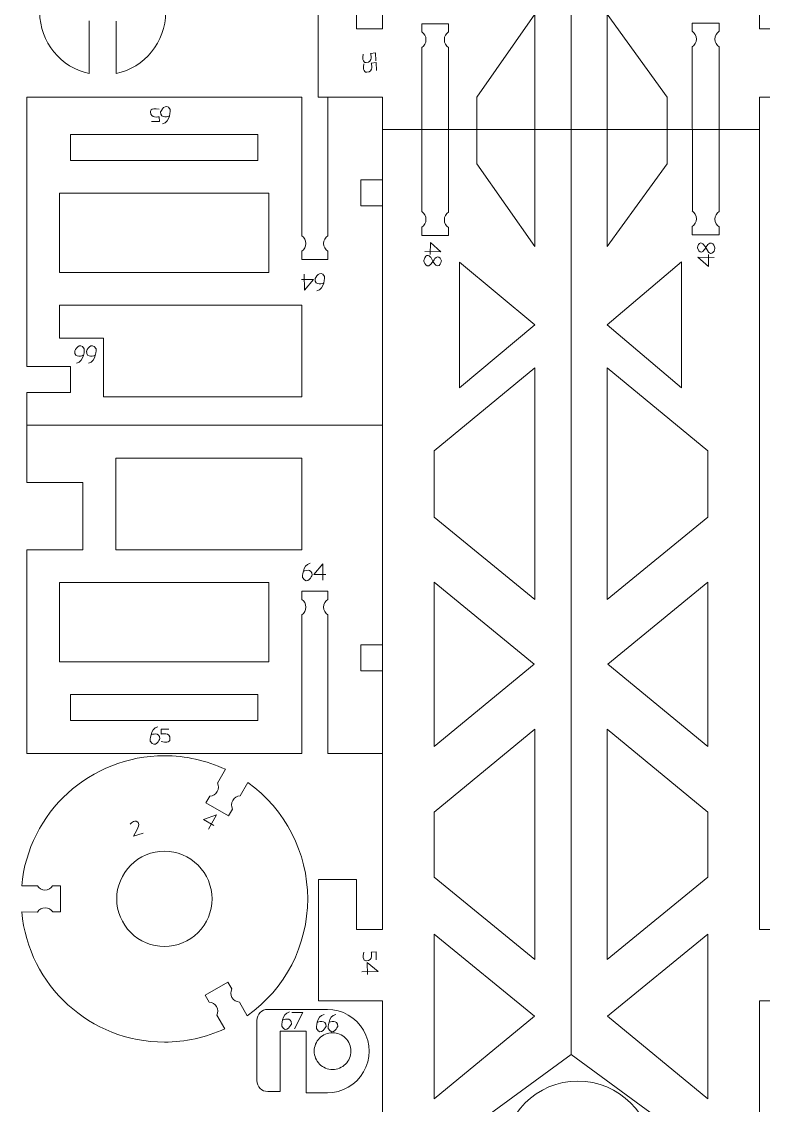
# Model space of a CAD drawing. Header units: centimetres. Extents: x -25 to 25, y -32.5 to 32.5.
# Drawn here: x -19.28 to -10.72, y -26.13 to -13.61 of the extents above; entities that cross this region are included whole.
import ezdxf

# ---------------------------------------------------------------- set-up
doc = ezdxf.new("R2010")
doc.units = ezdxf.units.CM
doc.header["$MEASUREMENT"] = 0
doc.layers.add('Capa 1', color=7, linetype='Continuous')

msp = doc.modelspace()

# ---------------------------------------------------------------- linework, layer by layer
at = {"layer": 'Capa 1', "color": 250, "lineweight": 20}
msp.add_ellipse((-12.85753, -26.70579), major_axis=(0, 0.85927), ratio=1, dxfattribs=at)
for points, knots in [([(-12.93776, -25.53938), (-12.93776, -25.53938), (-14.65394, -26.79951), (-14.65394, -26.79951), (-14.65394, -26.79951), (-14.65394, -26.79951), (-15.11385, -26.80026), (-15.11385, -26.80026), (-15.11385, -26.80026), (-15.11385, -26.80026), (-15.11385, -24.92117), (-15.11385, -24.92117), (-15.11385, -24.92117), (-15.11385, -24.92117), (-15.85101, -24.92117), (-15.85101, -24.92117), (-15.85101, -24.92117), (-15.85101, -24.92117), (-15.85101, -23.51937), (-15.85101, -23.51937), (-15.85101, -23.51937), (-15.85101, -23.51937), (-15.41408, -23.51886), (-15.41408, -23.51886), (-15.41408, -23.51886), (-15.41408, -23.51886), (-15.41408, -24.09512), (-15.41408, -24.09512), (-15.41408, -24.09512), (-15.41408, -24.09512), (-15.11385, -24.09512), (-15.11385, -24.09512), (-15.11385, -24.09512), (-15.11385, -24.09512), (-15.11385, -14.48245), (-15.11385, -14.48245), (-15.11385, -14.48245), (-15.11385, -14.48245), (-15.85581, -14.48334), (-15.85581, -14.48334), (-15.85581, -14.48334), (-15.85581, -14.48334), (-15.85745, -13.09137), (-15.85745, -13.09137), (-15.85745, -13.09137), (-15.85745, -13.09137), (-15.41408, -13.09087), (-15.41408, -13.09087), (-15.41408, -13.09087), (-15.41408, -13.09087), (-15.41408, -13.69333), (-15.41408, -13.69333), (-15.41408, -13.69333), (-15.41408, -13.69333), (-15.11385, -13.69333), (-15.11385, -13.69333), (-15.11385, -13.69333), (-15.11385, -13.69333), (-15.11391, -4.35963), (-15.11391, -4.35963), (-15.11391, -4.35963), (-15.11391, -4.35963), (-15.85101, -4.36051), (-15.85101, -4.36051), (-15.85101, -4.36051), (-15.85101, -4.36051), (-15.85101, -2.93642), (-15.85101, -2.93642), (-15.85101, -2.93642), (-15.85101, -2.93642), (-15.41408, -2.93593), (-15.41408, -2.93593)], [0, 0, 0, 0, 0.05263158, 0.05263158, 0.05263158, 0.05263158, 0.10526316, 0.10526316, 0.10526316, 0.10526316, 0.15789474, 0.15789474, 0.15789474, 0.15789474, 0.21052632, 0.21052632, 0.21052632, 0.21052632, 0.26315789, 0.26315789, 0.26315789, 0.26315789, 0.31578947, 0.31578947, 0.31578947, 0.31578947, 0.36842105, 0.36842105, 0.36842105, 0.36842105, 0.42105263, 0.42105263, 0.42105263, 0.42105263, 0.47368421, 0.47368421, 0.47368421, 0.47368421, 0.52631579, 0.52631579, 0.52631579, 0.52631579, 0.57894737, 0.57894737, 0.57894737, 0.57894737, 0.63157895, 0.63157895, 0.63157895, 0.63157895, 0.68421053, 0.68421053, 0.68421053, 0.68421053, 0.73684211, 0.73684211, 0.73684211, 0.73684211, 0.78947368, 0.78947368, 0.78947368, 0.78947368, 0.84210526, 0.84210526, 0.84210526, 0.84210526, 0.89473684, 0.89473684, 0.89473684, 0.89473684, 1, 1, 1, 1]), ([(-10.76167, -2.93555), (-10.76167, -2.93555), (-11.21533, -2.93501), (-11.21533, -2.93501), (-11.21533, -2.93501), (-11.21533, -2.93501), (-12.93776, -4.34878), (-12.93776, -4.34878), (-12.93776, -4.34878), (-12.93776, -4.34878), (-12.93776, -25.53938), (-12.93776, -25.53938), (-12.93776, -25.53938), (-12.93776, -25.53938), (-11.22158, -26.79951), (-11.22158, -26.79951), (-11.22158, -26.79951), (-11.22158, -26.79951), (-10.76167, -26.80026), (-10.76167, -26.80026), (-10.76167, -26.80026), (-10.76167, -26.80026), (-10.76167, -24.92117), (-10.76167, -24.92117), (-10.76167, -24.92117), (-10.76167, -24.92117), (-10.02451, -24.92117), (-10.02451, -24.92117), (-10.02451, -24.92117), (-10.02451, -24.92117), (-10.02451, -23.51937), (-10.02451, -23.51937), (-10.02451, -23.51937), (-10.02451, -23.51937), (-10.46144, -23.51886), (-10.46144, -23.51886), (-10.46144, -23.51886), (-10.46144, -23.51886), (-10.46144, -24.09512), (-10.46144, -24.09512), (-10.46144, -24.09512), (-10.46144, -24.09512), (-10.76167, -24.09512), (-10.76167, -24.09512), (-10.76167, -24.09512), (-10.76167, -24.09512), (-10.76167, -14.48245), (-10.76167, -14.48245), (-10.76167, -14.48245), (-10.76167, -14.48245), (-10.01971, -14.48334), (-10.01971, -14.48334), (-10.01971, -14.48334), (-10.01971, -14.48334), (-10.01807, -13.09137), (-10.01807, -13.09137), (-10.01807, -13.09137), (-10.01807, -13.09137), (-10.46144, -13.09087), (-10.46144, -13.09087), (-10.46144, -13.09087), (-10.46144, -13.09087), (-10.46144, -13.69333), (-10.46144, -13.69333), (-10.46144, -13.69333), (-10.46144, -13.69333), (-10.76167, -13.69333), (-10.76167, -13.69333), (-10.76167, -13.69333), (-10.76167, -13.69333), (-10.76161, -4.35963), (-10.76161, -4.35963), (-10.76161, -4.35963), (-10.76161, -4.35963), (-10.02451, -4.36051), (-10.02451, -4.36051), (-10.02451, -4.36051), (-10.02451, -4.36051), (-10.02451, -2.93642), (-10.02451, -2.93642), (-10.02451, -2.93642), (-10.02451, -2.93642), (-10.46144, -2.93593), (-10.46144, -2.93593)], [0, 0, 0, 0, 0.04545455, 0.04545455, 0.04545455, 0.04545455, 0.09090909, 0.09090909, 0.09090909, 0.09090909, 0.13636364, 0.13636364, 0.13636364, 0.13636364, 0.18181818, 0.18181818, 0.18181818, 0.18181818, 0.22727273, 0.22727273, 0.22727273, 0.22727273, 0.27272727, 0.27272727, 0.27272727, 0.27272727, 0.31818182, 0.31818182, 0.31818182, 0.31818182, 0.36363636, 0.36363636, 0.36363636, 0.36363636, 0.40909091, 0.40909091, 0.40909091, 0.40909091, 0.45454545, 0.45454545, 0.45454545, 0.45454545, 0.5, 0.5, 0.5, 0.5, 0.54545455, 0.54545455, 0.54545455, 0.54545455, 0.59090909, 0.59090909, 0.59090909, 0.59090909, 0.63636364, 0.63636364, 0.63636364, 0.63636364, 0.68181818, 0.68181818, 0.68181818, 0.68181818, 0.72727273, 0.72727273, 0.72727273, 0.72727273, 0.77272727, 0.77272727, 0.77272727, 0.77272727, 0.81818182, 0.81818182, 0.81818182, 0.81818182, 0.86363636, 0.86363636, 0.86363636, 0.86363636, 0.90909091, 0.90909091, 0.90909091, 0.90909091, 1, 1, 1, 1]), ([(-18.49741, -13.60196), (-18.49741, -13.60196), (-18.49741, -14.21021), (-18.49741, -14.21021), (-18.49741, -14.21021), (-18.82454, -14.13938), (-19.06964, -13.84834), (-19.06964, -13.50001), (-19.06964, -13.50001), (-19.06964, -13.09863), (-18.74427, -12.77328), (-18.34291, -12.77328), (-18.34291, -12.77328), (-17.94155, -12.77328), (-17.61619, -13.09863), (-17.61619, -13.50001), (-17.61619, -13.50001), (-17.61619, -13.84834), (-17.86129, -14.13939), (-18.18841, -14.21021), (-18.18841, -14.21021), (-18.18841, -14.21021), (-18.1884, -13.60213), (-18.1884, -13.60213)], [0, 0, 0, 0, 0.14285714, 0.14285714, 0.14285714, 0.14285714, 0.28571429, 0.28571429, 0.28571429, 0.28571429, 0.42857143, 0.42857143, 0.42857143, 0.42857143, 0.57142857, 0.57142857, 0.57142857, 0.57142857, 0.71428571, 0.71428571, 0.71428571, 0.71428571, 1, 1, 1, 1]), ([(-14.66068, -13.72797), (-14.66068, -13.72797), (-14.66079, -13.63362), (-14.66079, -13.63362), (-14.66079, -13.63362), (-14.66079, -13.63362), (-14.3503, -13.63362), (-14.3503, -13.63362), (-14.3503, -13.63362), (-14.3503, -13.63362), (-14.3503, -13.72799), (-14.3503, -13.72799)], [0, 0, 0, 0, 0.25, 0.25, 0.25, 0.25, 0.5, 0.5, 0.5, 0.5, 1, 1, 1, 1]), ([(-14.02284, -14.48023), (-14.02284, -14.48023), (-14.02284, -15.25222), (-14.02284, -15.25222), (-14.02284, -15.25222), (-14.02284, -15.25222), (-13.35588, -16.20551), (-13.35588, -16.20551), (-13.35588, -16.20551), (-13.35588, -16.20551), (-13.35588, -13.52235), (-13.35588, -13.52235), (-13.35588, -13.52235), (-13.35588, -13.52235), (-14.02284, -14.48023), (-14.02284, -14.48023)], [0, 0, 0, 0, 0.2, 0.2, 0.2, 0.2, 0.4, 0.4, 0.4, 0.4, 0.6, 0.6, 0.6, 0.6, 1, 1, 1, 1]), ([(-11.8268, -14.48023), (-11.8268, -14.48023), (-11.8268, -15.25222), (-11.8268, -15.25222), (-11.8268, -15.25222), (-11.8268, -15.25222), (-12.51964, -16.20551), (-12.51964, -16.20551), (-12.51964, -16.20551), (-12.51964, -16.20551), (-12.51964, -13.52235), (-12.51964, -13.52235), (-12.51964, -13.52235), (-12.51964, -13.52235), (-11.8268, -14.48023), (-11.8268, -14.48023)], [0, 0, 0, 0, 0.2, 0.2, 0.2, 0.2, 0.4, 0.4, 0.4, 0.4, 0.6, 0.6, 0.6, 0.6, 1, 1, 1, 1]), ([(-11.53876, -13.72049), (-11.53876, -13.72049), (-11.53887, -13.62614), (-11.53887, -13.62614), (-11.53887, -13.62614), (-11.53887, -13.62614), (-11.22838, -13.62614), (-11.22838, -13.62614), (-11.22838, -13.62614), (-11.22838, -13.62614), (-11.22838, -13.72051), (-11.22838, -13.72051)], [0, 0, 0, 0, 0.25, 0.25, 0.25, 0.25, 0.5, 0.5, 0.5, 0.5, 1, 1, 1, 1]), ([(-14.66068, -13.90774), (-14.63112, -13.88875), (-14.61153, -13.8556), (-14.61153, -13.81786), (-14.61153, -13.81786), (-14.61153, -13.78013), (-14.63112, -13.74696), (-14.66068, -13.72799)], [0, 0, 0, 0, 0.33333333, 0.33333333, 0.33333333, 0.33333333, 1, 1, 1, 1]), ([(-14.3503, -13.90774), (-14.37986, -13.88875), (-14.39945, -13.8556), (-14.39945, -13.81786), (-14.39945, -13.81786), (-14.39945, -13.78013), (-14.37986, -13.74696), (-14.3503, -13.72799)], [0, 0, 0, 0, 0.33333333, 0.33333333, 0.33333333, 0.33333333, 1, 1, 1, 1]), ([(-11.53876, -13.90026), (-11.5092, -13.88127), (-11.48961, -13.84812), (-11.48961, -13.81038), (-11.48961, -13.81038), (-11.48961, -13.77265), (-11.5092, -13.73948), (-11.53876, -13.72051)], [0, 0, 0, 0, 0.33333333, 0.33333333, 0.33333333, 0.33333333, 1, 1, 1, 1]), ([(-11.22838, -13.90026), (-11.25794, -13.88127), (-11.27753, -13.84812), (-11.27753, -13.81038), (-11.27753, -13.81038), (-11.27753, -13.77265), (-11.25794, -13.73948), (-11.22838, -13.72051)], [0, 0, 0, 0, 0.33333333, 0.33333333, 0.33333333, 0.33333333, 1, 1, 1, 1]), ([(-16.04552, -16.08207), (-16.04552, -16.08207), (-16.04545, -14.48245), (-16.04545, -14.48245), (-16.04545, -14.48245), (-16.04545, -14.48245), (-19.21921, -14.48245), (-19.21921, -14.48245), (-19.21921, -14.48245), (-19.21921, -14.48245), (-19.21921, -17.59305), (-19.21921, -17.59305), (-19.21921, -17.59305), (-19.21921, -17.59305), (-18.71394, -17.59305), (-18.71394, -17.59305), (-18.71394, -17.59305), (-18.71394, -17.59305), (-18.71394, -17.89306), (-18.71394, -17.89306), (-18.71394, -17.89306), (-18.71394, -17.89306), (-19.21921, -17.89306), (-19.21921, -17.89306), (-19.21921, -17.89306), (-19.21921, -17.89306), (-19.21921, -18.27202), (-19.21921, -18.27202)], [0, 0, 0, 0, 0.125, 0.125, 0.125, 0.125, 0.25, 0.25, 0.25, 0.25, 0.375, 0.375, 0.375, 0.375, 0.5, 0.5, 0.5, 0.5, 0.625, 0.625, 0.625, 0.625, 0.75, 0.75, 0.75, 0.75, 1, 1, 1, 1]), ([(-15.11385, -14.8558), (-15.11385, -14.8558), (-11.53882, -14.8558), (-11.53882, -14.8558), (-11.53882, -14.8558), (-11.53882, -14.8558), (-10.76167, -14.8558), (-10.76167, -14.8558)], [0, 0, 0, 0, 0.33333333, 0.33333333, 0.33333333, 0.33333333, 1, 1, 1, 1]), ([(-18.71394, -15.21141), (-18.71394, -15.21141), (-18.71394, -14.91141), (-18.71394, -14.91141), (-18.71394, -14.91141), (-18.71394, -14.91141), (-16.55072, -14.91141), (-16.55072, -14.91141), (-16.55072, -14.91141), (-16.55072, -14.91141), (-16.55072, -15.21141), (-16.55072, -15.21141), (-16.55072, -15.21141), (-16.55072, -15.21141), (-18.71394, -15.21141), (-18.71394, -15.21141)], [0, 0, 0, 0, 0.2, 0.2, 0.2, 0.2, 0.4, 0.4, 0.4, 0.4, 0.6, 0.6, 0.6, 0.6, 1, 1, 1, 1]), ([(-15.11385, -15.73771), (-15.11385, -15.73771), (-15.36385, -15.73771), (-15.36385, -15.73771), (-15.36385, -15.73771), (-15.36385, -15.73771), (-15.36385, -15.43771), (-15.36385, -15.43771), (-15.36385, -15.43771), (-15.36385, -15.43771), (-15.11385, -15.43771), (-15.11385, -15.43771)], [0, 0, 0, 0, 0.25, 0.25, 0.25, 0.25, 0.5, 0.5, 0.5, 0.5, 1, 1, 1, 1]), ([(-18.84025, -16.50619), (-18.84025, -16.50619), (-18.84025, -15.59037), (-18.84025, -15.59037), (-18.84025, -15.59037), (-18.84025, -15.59037), (-16.42441, -15.59037), (-16.42441, -15.59037), (-16.42441, -15.59037), (-16.42441, -15.59037), (-16.42441, -16.50619), (-16.42441, -16.50619), (-16.42441, -16.50619), (-16.42441, -16.50619), (-18.84025, -16.50619), (-18.84025, -16.50619)], [0, 0, 0, 0, 0.2, 0.2, 0.2, 0.2, 0.4, 0.4, 0.4, 0.4, 0.6, 0.6, 0.6, 0.6, 1, 1, 1, 1]), ([(-14.66068, -15.80387), (-14.63112, -15.82286), (-14.61153, -15.85601), (-14.61153, -15.89375), (-14.61153, -15.89375), (-14.61153, -15.93148), (-14.63112, -15.96465), (-14.66068, -15.98362)], [0, 0, 0, 0, 0.33333333, 0.33333333, 0.33333333, 0.33333333, 1, 1, 1, 1]), ([(-14.3505, -15.80886), (-14.38006, -15.82785), (-14.39965, -15.861), (-14.39965, -15.89874), (-14.39965, -15.89874), (-14.39965, -15.93647), (-14.38006, -15.96964), (-14.3505, -15.98861)], [0, 0, 0, 0, 0.33333333, 0.33333333, 0.33333333, 0.33333333, 1, 1, 1, 1]), ([(-11.53876, -15.79639), (-11.5092, -15.81538), (-11.48961, -15.84853), (-11.48961, -15.88627), (-11.48961, -15.88627), (-11.48961, -15.924), (-11.5092, -15.95717), (-11.53876, -15.97614)], [0, 0, 0, 0, 0.33333333, 0.33333333, 0.33333333, 0.33333333, 1, 1, 1, 1]), ([(-11.22858, -15.80138), (-11.25814, -15.82037), (-11.27773, -15.85352), (-11.27773, -15.89126), (-11.27773, -15.89126), (-11.27773, -15.92899), (-11.25814, -15.96216), (-11.22858, -15.98113)], [0, 0, 0, 0, 0.33333333, 0.33333333, 0.33333333, 0.33333333, 1, 1, 1, 1]), ([(-14.66068, -15.98364), (-14.66068, -15.98364), (-14.66079, -16.07799), (-14.66079, -16.07799), (-14.66079, -16.07799), (-14.66079, -16.07799), (-14.3503, -16.07799), (-14.3503, -16.07799), (-14.3503, -16.07799), (-14.3503, -16.07799), (-14.3503, -15.98362), (-14.3503, -15.98362)], [0, 0, 0, 0, 0.25, 0.25, 0.25, 0.25, 0.5, 0.5, 0.5, 0.5, 1, 1, 1, 1]), ([(-11.53876, -15.97616), (-11.53876, -15.97616), (-11.53887, -16.07051), (-11.53887, -16.07051), (-11.53887, -16.07051), (-11.53887, -16.07051), (-11.22838, -16.07051), (-11.22838, -16.07051), (-11.22838, -16.07051), (-11.22838, -16.07051), (-11.22838, -15.97614), (-11.22838, -15.97614)], [0, 0, 0, 0, 0.25, 0.25, 0.25, 0.25, 0.5, 0.5, 0.5, 0.5, 1, 1, 1, 1]), ([(-16.04552, -16.08207), (-16.01694, -16.10106), (-15.998, -16.13421), (-15.998, -16.17195), (-15.998, -16.17195), (-15.998, -16.20968), (-16.01694, -16.24285), (-16.04552, -16.26182)], [0, 0, 0, 0, 0.33333333, 0.33333333, 0.33333333, 0.33333333, 1, 1, 1, 1]), ([(-15.74544, -16.08207), (-15.77402, -16.10106), (-15.79296, -16.13421), (-15.79296, -16.17195), (-15.79296, -16.17195), (-15.79296, -16.20968), (-15.77402, -16.24285), (-15.74544, -16.26182)], [0, 0, 0, 0, 0.33333333, 0.33333333, 0.33333333, 0.33333333, 1, 1, 1, 1]), ([(-16.04552, -16.26184), (-16.04552, -16.26184), (-16.04563, -16.35619), (-16.04563, -16.35619), (-16.04563, -16.35619), (-16.04563, -16.35619), (-15.74544, -16.35619), (-15.74544, -16.35619), (-15.74544, -16.35619), (-15.74544, -16.35619), (-15.74544, -16.26182), (-15.74544, -16.26182)], [0, 0, 0, 0, 0.25, 0.25, 0.25, 0.25, 0.5, 0.5, 0.5, 0.5, 1, 1, 1, 1]), ([(-14.22506, -17.84004), (-14.22506, -17.84004), (-13.35588, -17.112), (-13.35588, -17.112), (-13.35588, -17.112), (-13.35588, -17.112), (-14.22506, -16.38743), (-14.22506, -16.38743), (-14.22506, -16.38743), (-14.22506, -16.38743), (-14.22506, -17.84004), (-14.22506, -17.84004)], [0, 0, 0, 0, 0.25, 0.25, 0.25, 0.25, 0.5, 0.5, 0.5, 0.5, 1, 1, 1, 1]), ([(-11.66389, -17.84004), (-11.66389, -17.84004), (-12.51964, -17.11083), (-12.51964, -17.11083), (-12.51964, -17.11083), (-12.51964, -17.11083), (-11.66389, -16.38509), (-11.66389, -16.38509), (-11.66389, -16.38509), (-11.66389, -16.38509), (-11.66389, -17.84004), (-11.66389, -17.84004)], [0, 0, 0, 0, 0.25, 0.25, 0.25, 0.25, 0.5, 0.5, 0.5, 0.5, 1, 1, 1, 1]), ([(-18.33498, -17.94306), (-18.33498, -17.94306), (-16.04545, -17.94306), (-16.04545, -17.94306), (-16.04545, -17.94306), (-16.04545, -17.94306), (-16.04545, -16.88514), (-16.04545, -16.88514), (-16.04545, -16.88514), (-16.04545, -16.88514), (-18.84025, -16.88514), (-18.84025, -16.88514), (-18.84025, -16.88514), (-18.84025, -16.88514), (-18.84025, -17.2641), (-18.84025, -17.2641), (-18.84025, -17.2641), (-18.84025, -17.2641), (-18.33498, -17.2641), (-18.33498, -17.2641), (-18.33498, -17.2641), (-18.33498, -17.2641), (-18.33498, -17.94306), (-18.33498, -17.94306)], [0, 0, 0, 0, 0.14285714, 0.14285714, 0.14285714, 0.14285714, 0.28571429, 0.28571429, 0.28571429, 0.28571429, 0.42857143, 0.42857143, 0.42857143, 0.42857143, 0.57142857, 0.57142857, 0.57142857, 0.57142857, 0.71428571, 0.71428571, 0.71428571, 0.71428571, 1, 1, 1, 1]), ([(-13.35588, -20.28453), (-13.35588, -20.28453), (-13.35588, -17.60932), (-13.35588, -17.60932), (-13.35588, -17.60932), (-13.35588, -17.60932), (-14.51654, -18.56717), (-14.51654, -18.56717), (-14.51654, -18.56717), (-14.51654, -18.56717), (-14.51654, -19.33125), (-14.51654, -19.33125), (-14.51654, -19.33125), (-14.51654, -19.33125), (-13.35588, -20.28453), (-13.35588, -20.28453)], [0, 0, 0, 0, 0.2, 0.2, 0.2, 0.2, 0.4, 0.4, 0.4, 0.4, 0.6, 0.6, 0.6, 0.6, 1, 1, 1, 1]), ([(-12.51964, -20.28453), (-12.51964, -20.28453), (-12.51964, -17.60932), (-12.51964, -17.60932), (-12.51964, -17.60932), (-12.51964, -17.60932), (-11.35898, -18.56717), (-11.35898, -18.56717), (-11.35898, -18.56717), (-11.35898, -18.56717), (-11.35898, -19.33125), (-11.35898, -19.33125), (-11.35898, -19.33125), (-11.35898, -19.33125), (-12.51964, -20.28453), (-12.51964, -20.28453)], [0, 0, 0, 0, 0.2, 0.2, 0.2, 0.2, 0.4, 0.4, 0.4, 0.4, 0.6, 0.6, 0.6, 0.6, 1, 1, 1, 1]), ([(-16.04552, -20.46198), (-16.04552, -20.46198), (-16.04545, -22.06158), (-16.04545, -22.06158), (-16.04545, -22.06158), (-16.04545, -22.06158), (-19.21921, -22.06158), (-19.21921, -22.06158), (-19.21921, -22.06158), (-19.21921, -22.06158), (-19.21921, -19.7089), (-19.21921, -19.7089), (-19.21921, -19.7089), (-19.21921, -19.7089), (-18.57183, -19.7089), (-18.57183, -19.7089), (-18.57183, -19.7089), (-18.57183, -19.7089), (-18.57183, -18.93252), (-18.57183, -18.93252), (-18.57183, -18.93252), (-18.57183, -18.93252), (-19.21921, -18.93252), (-19.21921, -18.93252), (-19.21921, -18.93252), (-19.21921, -18.93252), (-19.21921, -18.27202), (-19.21921, -18.27202), (-19.21921, -18.27202), (-19.21921, -18.27202), (-15.11385, -18.27202), (-15.11385, -18.27202)], [0, 0, 0, 0, 0.11111111, 0.11111111, 0.11111111, 0.11111111, 0.22222222, 0.22222222, 0.22222222, 0.22222222, 0.33333333, 0.33333333, 0.33333333, 0.33333333, 0.44444444, 0.44444444, 0.44444444, 0.44444444, 0.55555556, 0.55555556, 0.55555556, 0.55555556, 0.66666667, 0.66666667, 0.66666667, 0.66666667, 0.77777778, 0.77777778, 0.77777778, 0.77777778, 1, 1, 1, 1]), ([(-16.04545, -18.65097), (-16.04545, -18.65097), (-18.19287, -18.65097), (-18.19287, -18.65097), (-18.19287, -18.65097), (-18.19287, -18.65097), (-18.19287, -19.7089), (-18.19287, -19.7089), (-18.19287, -19.7089), (-18.19287, -19.7089), (-16.04545, -19.7089), (-16.04545, -19.7089), (-16.04545, -19.7089), (-16.04545, -19.7089), (-16.04545, -18.65097), (-16.04545, -18.65097)], [0, 0, 0, 0, 0.2, 0.2, 0.2, 0.2, 0.4, 0.4, 0.4, 0.4, 0.6, 0.6, 0.6, 0.6, 1, 1, 1, 1]), ([(-16.42441, -20.08786), (-16.42441, -20.08786), (-18.84025, -20.08786), (-18.84025, -20.08786), (-18.84025, -20.08786), (-18.84025, -20.08786), (-18.84025, -21.00366), (-18.84025, -21.00366), (-18.84025, -21.00366), (-18.84025, -21.00366), (-16.42441, -21.00366), (-16.42441, -21.00366), (-16.42441, -21.00366), (-16.42441, -21.00366), (-16.42441, -20.08786), (-16.42441, -20.08786)], [0, 0, 0, 0, 0.2, 0.2, 0.2, 0.2, 0.4, 0.4, 0.4, 0.4, 0.6, 0.6, 0.6, 0.6, 1, 1, 1, 1]), ([(-14.51654, -21.98083), (-14.51654, -21.98083), (-13.36466, -21.03081), (-13.36466, -21.03081), (-13.36466, -21.03081), (-13.36466, -21.03081), (-14.51654, -20.08535), (-14.51654, -20.08535), (-14.51654, -20.08535), (-14.51654, -20.08535), (-14.51654, -21.98083), (-14.51654, -21.98083)], [0, 0, 0, 0, 0.25, 0.25, 0.25, 0.25, 0.5, 0.5, 0.5, 0.5, 1, 1, 1, 1]), ([(-11.35898, -21.98083), (-11.35898, -21.98083), (-12.51086, -21.03081), (-12.51086, -21.03081), (-12.51086, -21.03081), (-12.51086, -21.03081), (-11.35898, -20.08535), (-11.35898, -20.08535), (-11.35898, -20.08535), (-11.35898, -20.08535), (-11.35898, -21.98083), (-11.35898, -21.98083)], [0, 0, 0, 0, 0.25, 0.25, 0.25, 0.25, 0.5, 0.5, 0.5, 0.5, 1, 1, 1, 1]), ([(-16.04552, -20.28221), (-16.04552, -20.28221), (-16.04563, -20.18786), (-16.04563, -20.18786), (-16.04563, -20.18786), (-16.04563, -20.18786), (-15.74544, -20.18786), (-15.74544, -20.18786), (-15.74544, -20.18786), (-15.74544, -20.18786), (-15.74544, -20.28223), (-15.74544, -20.28223)], [0, 0, 0, 0, 0.25, 0.25, 0.25, 0.25, 0.5, 0.5, 0.5, 0.5, 1, 1, 1, 1]), ([(-16.04552, -20.46198), (-16.01694, -20.44299), (-15.998, -20.40984), (-15.998, -20.3721), (-15.998, -20.3721), (-15.998, -20.33437), (-16.01694, -20.3012), (-16.04552, -20.28223)], [0, 0, 0, 0, 0.33333333, 0.33333333, 0.33333333, 0.33333333, 1, 1, 1, 1]), ([(-15.74544, -20.46198), (-15.77402, -20.44299), (-15.79296, -20.40984), (-15.79296, -20.3721), (-15.79296, -20.3721), (-15.79296, -20.33437), (-15.77402, -20.3012), (-15.74544, -20.28223)], [0, 0, 0, 0, 0.33333333, 0.33333333, 0.33333333, 0.33333333, 1, 1, 1, 1]), ([(-15.11385, -22.06158), (-15.11385, -22.06158), (-15.74544, -22.06158), (-15.74544, -22.06158), (-15.74544, -22.06158), (-15.74544, -22.06158), (-15.74544, -20.46198), (-15.74544, -20.46198)], [0, 0, 0, 0, 0.33333333, 0.33333333, 0.33333333, 0.33333333, 1, 1, 1, 1]), ([(-15.11385, -20.80632), (-15.11385, -20.80632), (-15.36385, -20.80632), (-15.36385, -20.80632), (-15.36385, -20.80632), (-15.36385, -20.80632), (-15.36385, -21.10632), (-15.36385, -21.10632), (-15.36385, -21.10632), (-15.36385, -21.10632), (-15.11385, -21.10632), (-15.11385, -21.10632)], [0, 0, 0, 0, 0.25, 0.25, 0.25, 0.25, 0.5, 0.5, 0.5, 0.5, 1, 1, 1, 1]), ([(-16.55072, -21.38262), (-16.55072, -21.38262), (-18.71394, -21.38262), (-18.71394, -21.38262), (-18.71394, -21.38262), (-18.71394, -21.38262), (-18.71394, -21.68263), (-18.71394, -21.68263), (-18.71394, -21.68263), (-18.71394, -21.68263), (-16.55072, -21.68263), (-16.55072, -21.68263), (-16.55072, -21.68263), (-16.55072, -21.68263), (-16.55072, -21.38262), (-16.55072, -21.38262)], [0, 0, 0, 0, 0.2, 0.2, 0.2, 0.2, 0.4, 0.4, 0.4, 0.4, 0.6, 0.6, 0.6, 0.6, 1, 1, 1, 1]), ([(-13.35588, -24.44262), (-13.35588, -24.44262), (-13.35588, -21.78321), (-13.35588, -21.78321), (-13.35588, -21.78321), (-13.35588, -21.78321), (-14.51654, -22.74105), (-14.51654, -22.74105), (-14.51654, -22.74105), (-14.51654, -22.74105), (-14.51654, -23.48934), (-14.51654, -23.48934), (-14.51654, -23.48934), (-14.51654, -23.48934), (-13.35588, -24.44262), (-13.35588, -24.44262)], [0, 0, 0, 0, 0.2, 0.2, 0.2, 0.2, 0.4, 0.4, 0.4, 0.4, 0.6, 0.6, 0.6, 0.6, 1, 1, 1, 1]), ([(-12.51964, -24.44262), (-12.51964, -24.44262), (-12.51964, -21.78321), (-12.51964, -21.78321), (-12.51964, -21.78321), (-12.51964, -21.78321), (-11.35898, -22.74105), (-11.35898, -22.74105), (-11.35898, -22.74105), (-11.35898, -22.74105), (-11.35898, -23.48934), (-11.35898, -23.48934), (-11.35898, -23.48934), (-11.35898, -23.48934), (-12.51964, -24.44262), (-12.51964, -24.44262)], [0, 0, 0, 0, 0.2, 0.2, 0.2, 0.2, 0.4, 0.4, 0.4, 0.4, 0.6, 0.6, 0.6, 0.6, 1, 1, 1, 1]), ([(-17.01774, -22.40336), (-17.01774, -22.40336), (-16.92649, -22.24531), (-16.92649, -22.24531), (-16.92649, -22.24531), (-16.92649, -22.24531), (-16.92645, -22.24535), (-16.92645, -22.24535), (-16.92645, -22.24535), (-17.14677, -22.14166), (-17.38715, -22.08793), (-17.63064, -22.08793), (-17.63064, -22.08793), (-18.48638, -22.08839), (-19.2005, -22.73948), (-19.27772, -23.59171), (-19.27772, -23.59171), (-19.27772, -23.59171), (-19.09622, -23.59204), (-19.09622, -23.59204)], [0, 0, 0, 0, 0.16666667, 0.16666667, 0.16666667, 0.16666667, 0.33333333, 0.33333333, 0.33333333, 0.33333333, 0.5, 0.5, 0.5, 0.5, 0.66666667, 0.66666667, 0.66666667, 0.66666667, 1, 1, 1, 1]), ([(-17.10492, -22.55397), (-17.07086, -22.55227), (-17.03835, -22.53379), (-17.02013, -22.50201), (-17.02013, -22.50201), (-17.00191, -22.47022), (-17.0024, -22.43283), (-17.01814, -22.40258)], [0, 0, 0, 0, 0.33333333, 0.33333333, 0.33333333, 0.33333333, 1, 1, 1, 1]), ([(-16.7653, -24.93296), (-16.7653, -24.93296), (-16.67488, -25.09163), (-16.67488, -25.09163), (-16.67488, -25.09163), (-16.23691, -24.78144), (-15.97664, -24.27856), (-15.97672, -23.74184), (-15.97672, -23.74184), (-15.97681, -23.20827), (-16.23377, -22.70782), (-16.66759, -22.39724), (-16.66759, -22.39724), (-16.66759, -22.39724), (-16.75671, -22.55245), (-16.75671, -22.55245)], [0, 0, 0, 0, 0.2, 0.2, 0.2, 0.2, 0.4, 0.4, 0.4, 0.4, 0.6, 0.6, 0.6, 0.6, 1, 1, 1, 1]), ([(-17.10492, -22.55398), (-17.10492, -22.55398), (-17.15058, -22.6334), (-17.15058, -22.6334), (-17.15058, -22.6334), (-17.15058, -22.6334), (-16.88905, -22.78331), (-16.88905, -22.78331), (-16.88905, -22.78331), (-16.88905, -22.78331), (-16.84349, -22.70383), (-16.84349, -22.70383)], [0, 0, 0, 0, 0.25, 0.25, 0.25, 0.25, 0.5, 0.5, 0.5, 0.5, 1, 1, 1, 1]), ([(-16.84349, -22.70383), (-16.85922, -22.67358), (-16.85971, -22.63618), (-16.8415, -22.6044), (-16.8415, -22.6044), (-16.82328, -22.57262), (-16.79076, -22.55414), (-16.7567, -22.55243)], [0, 0, 0, 0, 0.33333333, 0.33333333, 0.33333333, 0.33333333, 1, 1, 1, 1]), ([(-18.18077, -23.74168), (-18.18067, -23.88765), (-18.1226, -24.02758), (-18.01934, -24.13071), (-18.01934, -24.13071), (-17.91604, -24.23388), (-17.77674, -24.29175), (-17.63077, -24.29168), (-17.63077, -24.29168), (-17.48483, -24.29158), (-17.34486, -24.23351), (-17.24173, -24.13025), (-17.24173, -24.13025), (-17.1386, -24.02695), (-17.08069, -23.88765), (-17.08079, -23.74168), (-17.08079, -23.74168), (-17.08089, -23.59574), (-17.13896, -23.45577), (-17.24223, -23.35264), (-17.24223, -23.35264), (-17.34549, -23.24951), (-17.48483, -23.19161), (-17.63077, -23.19171), (-17.63077, -23.19171), (-17.77674, -23.19181), (-17.91667, -23.24988), (-18.0198, -23.35314), (-18.0198, -23.35314), (-18.12297, -23.45641), (-18.18084, -23.59574), (-18.18077, -23.74168)], [0, 0, 0, 0, 0.11111111, 0.11111111, 0.11111111, 0.11111111, 0.22222222, 0.22222222, 0.22222222, 0.22222222, 0.33333333, 0.33333333, 0.33333333, 0.33333333, 0.44444444, 0.44444444, 0.44444444, 0.44444444, 0.55555556, 0.55555556, 0.55555556, 0.55555556, 0.66666667, 0.66666667, 0.66666667, 0.66666667, 0.77777778, 0.77777778, 0.77777778, 0.77777778, 1, 1, 1, 1]), ([(-18.92172, -23.59103), (-18.93998, -23.61983), (-18.97207, -23.63904), (-19.0087, -23.63925), (-19.0087, -23.63925), (-19.04533, -23.63946), (-19.07764, -23.62062), (-19.09623, -23.59203)], [0, 0, 0, 0, 0.33333333, 0.33333333, 0.33333333, 0.33333333, 1, 1, 1, 1]), ([(-18.91997, -23.89236), (-18.91997, -23.89236), (-18.82837, -23.89194), (-18.82837, -23.89194), (-18.82837, -23.89194), (-18.82837, -23.89194), (-18.83011, -23.5905), (-18.83011, -23.5905), (-18.83011, -23.5905), (-18.83011, -23.5905), (-18.92172, -23.59103), (-18.92172, -23.59103)], [0, 0, 0, 0, 0.25, 0.25, 0.25, 0.25, 0.5, 0.5, 0.5, 0.5, 1, 1, 1, 1]), ([(-19.09446, -23.89336), (-19.09446, -23.89336), (-19.27772, -23.89194), (-19.27772, -23.89194), (-19.27772, -23.89194), (-19.19962, -24.74412), (-18.48638, -25.39622), (-17.63064, -25.39576), (-17.63064, -25.39576), (-17.39021, -25.39576), (-17.15276, -25.34337), (-16.93461, -25.24219), (-16.93461, -25.24219), (-16.93461, -25.24219), (-17.02561, -25.08477), (-17.02561, -25.08477)], [0, 0, 0, 0, 0.2, 0.2, 0.2, 0.2, 0.4, 0.4, 0.4, 0.4, 0.6, 0.6, 0.6, 0.6, 1, 1, 1, 1]), ([(-18.91998, -23.89236), (-18.93857, -23.86377), (-18.97088, -23.84493), (-19.00751, -23.84514), (-19.00751, -23.84514), (-19.04414, -23.84535), (-19.07623, -23.86456), (-19.09449, -23.89336)], [0, 0, 0, 0, 0.33333333, 0.33333333, 0.33333333, 0.33333333, 1, 1, 1, 1]), ([(-14.51654, -26.05105), (-14.51654, -26.05105), (-13.3599, -25.09715), (-13.3599, -25.09715), (-13.3599, -25.09715), (-13.3599, -25.09715), (-14.51654, -24.14776), (-14.51654, -24.14776), (-14.51654, -24.14776), (-14.51654, -24.14776), (-14.51654, -26.05105), (-14.51654, -26.05105)], [0, 0, 0, 0, 0.25, 0.25, 0.25, 0.25, 0.5, 0.5, 0.5, 0.5, 1, 1, 1, 1]), ([(-11.35898, -26.05105), (-11.35898, -26.05105), (-12.51562, -25.09715), (-12.51562, -25.09715), (-12.51562, -25.09715), (-12.51562, -25.09715), (-11.35898, -24.14776), (-11.35898, -24.14776), (-11.35898, -24.14776), (-11.35898, -24.14776), (-11.35898, -26.05105), (-11.35898, -26.05105)], [0, 0, 0, 0, 0.25, 0.25, 0.25, 0.25, 0.5, 0.5, 0.5, 0.5, 1, 1, 1, 1]), ([(-16.85322, -24.78219), (-16.85322, -24.78219), (-16.89927, -24.703), (-16.89927, -24.703), (-16.89927, -24.703), (-16.89927, -24.703), (-17.15968, -24.85485), (-17.15968, -24.85485), (-17.15968, -24.85485), (-17.15968, -24.85485), (-17.11353, -24.934), (-17.11353, -24.934)], [0, 0, 0, 0, 0.25, 0.25, 0.25, 0.25, 0.5, 0.5, 0.5, 0.5, 1, 1, 1, 1]), ([(-16.85322, -24.7822), (-16.86873, -24.81257), (-16.86894, -24.84997), (-16.85049, -24.88161), (-16.85049, -24.88161), (-16.83203, -24.91326), (-16.79938, -24.93149), (-16.76531, -24.93295)], [0, 0, 0, 0, 0.33333333, 0.33333333, 0.33333333, 0.33333333, 1, 1, 1, 1]), ([(-17.11353, -24.934), (-17.07946, -24.93545), (-17.04681, -24.95369), (-17.02835, -24.98533), (-17.02835, -24.98533), (-17.0099, -25.01698), (-17.01011, -25.05438), (-17.02562, -25.08474)], [0, 0, 0, 0, 0.33333333, 0.33333333, 0.33333333, 0.33333333, 1, 1, 1, 1]), ([(-15.7494, -25.98175), (-15.7494, -25.98175), (-15.99413, -25.98175), (-15.99413, -25.98175), (-15.99413, -25.98175), (-15.99413, -25.98175), (-15.99413, -25.27121), (-15.99413, -25.27121), (-15.99413, -25.27121), (-15.99413, -25.27121), (-16.29414, -25.27121), (-16.29414, -25.27121), (-16.29414, -25.27121), (-16.29414, -25.27121), (-16.29414, -25.96693), (-16.29414, -25.96693), (-16.29414, -25.96693), (-16.29414, -25.96693), (-16.43728, -25.96693), (-16.43728, -25.96693), (-16.43728, -25.96693), (-16.47076, -25.96696), (-16.50287, -25.95368), (-16.52656, -25.93001), (-16.52656, -25.93001), (-16.55025, -25.90635), (-16.56357, -25.8741), (-16.5636, -25.84062), (-16.5636, -25.84062), (-16.5636, -25.84062), (-16.5636, -25.14489), (-16.5636, -25.14489), (-16.5636, -25.14489), (-16.56361, -25.11141), (-16.55034, -25.07929), (-16.52667, -25.0556), (-16.52667, -25.0556), (-16.50302, -25.03191), (-16.47076, -25.01859), (-16.43728, -25.01857), (-16.43728, -25.01857), (-16.43728, -25.01857), (-15.7494, -25.01857), (-15.7494, -25.01857), (-15.7494, -25.01857), (-15.57734, -25.01857), (-15.41835, -25.11036), (-15.33233, -25.25936), (-15.33233, -25.25936), (-15.2463, -25.40837), (-15.2463, -25.59195), (-15.33233, -25.74095), (-15.33233, -25.74095), (-15.41835, -25.88995), (-15.57734, -25.98175), (-15.7494, -25.98175)], [0, 0, 0, 0, 0.06666667, 0.06666667, 0.06666667, 0.06666667, 0.13333333, 0.13333333, 0.13333333, 0.13333333, 0.2, 0.2, 0.2, 0.2, 0.26666667, 0.26666667, 0.26666667, 0.26666667, 0.33333333, 0.33333333, 0.33333333, 0.33333333, 0.4, 0.4, 0.4, 0.4, 0.46666667, 0.46666667, 0.46666667, 0.46666667, 0.53333333, 0.53333333, 0.53333333, 0.53333333, 0.6, 0.6, 0.6, 0.6, 0.66666667, 0.66666667, 0.66666667, 0.66666667, 0.73333333, 0.73333333, 0.73333333, 0.73333333, 0.8, 0.8, 0.8, 0.8, 0.86666667, 0.86666667, 0.86666667, 0.86666667, 1, 1, 1, 1]), ([(-15.6894, -25.28802), (-15.63316, -25.28798), (-15.57923, -25.31028), (-15.53945, -25.35002), (-15.53945, -25.35002), (-15.49966, -25.38975), (-15.47729, -25.44393), (-15.47726, -25.50016), (-15.47726, -25.50016), (-15.47722, -25.55638), (-15.49952, -25.61032), (-15.53926, -25.6501), (-15.53926, -25.6501), (-15.57899, -25.68989), (-15.63316, -25.71226), (-15.6894, -25.71229), (-15.6894, -25.71229), (-15.74562, -25.71233), (-15.79956, -25.69003), (-15.83934, -25.65029), (-15.83934, -25.65029), (-15.87913, -25.61056), (-15.9015, -25.55638), (-15.90153, -25.50016), (-15.90153, -25.50016), (-15.90157, -25.44393), (-15.87926, -25.38999), (-15.83953, -25.35021), (-15.83953, -25.35021), (-15.7998, -25.31043), (-15.74562, -25.28806), (-15.6894, -25.28802)], [0, 0, 0, 0, 0.11111111, 0.11111111, 0.11111111, 0.11111111, 0.22222222, 0.22222222, 0.22222222, 0.22222222, 0.33333333, 0.33333333, 0.33333333, 0.33333333, 0.44444444, 0.44444444, 0.44444444, 0.44444444, 0.55555556, 0.55555556, 0.55555556, 0.55555556, 0.66666667, 0.66666667, 0.66666667, 0.66666667, 0.77777778, 0.77777778, 0.77777778, 0.77777778, 1, 1, 1, 1])]:
    msp.add_open_spline(points, degree=3, knots=knots, dxfattribs=at)
at = {"layer": 'Capa 1', "color": 240, "lineweight": 20}
for points, knots in [([(-15.25065, -13.97802), (-15.25065, -13.97802), (-15.2193, -14.08117), (-15.30076, -14.08068), (-15.30076, -14.08068), (-15.30076, -14.08068), (-15.35554, -14.09566), (-15.33609, -13.98401)], [0, 0, 0, 0, 0.33333333, 0.33333333, 0.33333333, 0.33333333, 1, 1, 1, 1]), ([(-15.18879, -14.06208), (-15.18879, -14.06208), (-15.19463, -13.97079), (-15.19463, -13.97079), (-15.19463, -13.97079), (-15.19463, -13.97079), (-15.25065, -13.97802), (-15.25065, -13.97802)], [0, 0, 0, 0, 0.33333333, 0.33333333, 0.33333333, 0.33333333, 1, 1, 1, 1]), ([(-15.24281, -14.08977), (-15.24281, -14.08977), (-15.21146, -14.19292), (-15.29293, -14.19243), (-15.29293, -14.19243), (-15.29293, -14.19243), (-15.3477, -14.20741), (-15.32825, -14.09575)], [0, 0, 0, 0, 0.33333333, 0.33333333, 0.33333333, 0.33333333, 1, 1, 1, 1]), ([(-15.18095, -14.17383), (-15.18095, -14.17383), (-15.1868, -14.08254), (-15.1868, -14.08254), (-15.1868, -14.08254), (-15.1868, -14.08254), (-15.24281, -14.08977), (-15.24281, -14.08977)], [0, 0, 0, 0, 0.33333333, 0.33333333, 0.33333333, 0.33333333, 1, 1, 1, 1]), ([(-17.69132, -14.70776), (-17.69132, -14.70776), (-17.79641, -14.73182), (-17.79023, -14.65059), (-17.79023, -14.65059), (-17.79023, -14.65059), (-17.80134, -14.5949), (-17.69132, -14.62211)], [0, 0, 0, 0, 0.33333333, 0.33333333, 0.33333333, 0.33333333, 1, 1, 1, 1]), ([(-17.57513, -14.6995), (-17.57513, -14.6995), (-17.67897, -14.74005), (-17.67402, -14.65139), (-17.67402, -14.65139), (-17.67402, -14.65139), (-17.61883, -14.52962), (-17.56357, -14.62531), (-17.56357, -14.62531), (-17.56357, -14.62531), (-17.55863, -14.77038), (-17.65254, -14.79014)], [0, 0, 0, 0, 0.25, 0.25, 0.25, 0.25, 0.5, 0.5, 0.5, 0.5, 1, 1, 1, 1]), ([(-17.7795, -14.76359), (-17.7795, -14.76359), (-17.68803, -14.76414), (-17.68803, -14.76414), (-17.68803, -14.76414), (-17.68803, -14.76414), (-17.69132, -14.70776), (-17.69132, -14.70776)], [0, 0, 0, 0, 0.33333333, 0.33333333, 0.33333333, 0.33333333, 1, 1, 1, 1]), ([(-11.38484, -16.22124), (-11.38484, -16.22124), (-11.44101, -16.33183), (-11.4791, -16.22389), (-11.4791, -16.22389), (-11.4791, -16.22389), (-11.45446, -16.0677), (-11.35615, -16.26594), (-11.35615, -16.26594), (-11.35615, -16.26594), (-11.3022, -16.33081), (-11.27628, -16.22804), (-11.27628, -16.22804), (-11.27628, -16.22804), (-11.30462, -16.09397), (-11.38484, -16.22124)], [0, 0, 0, 0, 0.2, 0.2, 0.2, 0.2, 0.4, 0.4, 0.4, 0.4, 0.6, 0.6, 0.6, 0.6, 1, 1, 1, 1]), ([(-14.52791, -16.3757), (-14.52791, -16.3757), (-14.47174, -16.26511), (-14.43365, -16.37305), (-14.43365, -16.37305), (-14.43365, -16.37305), (-14.45829, -16.52924), (-14.5566, -16.331), (-14.5566, -16.331), (-14.5566, -16.331), (-14.61055, -16.26613), (-14.63647, -16.3689), (-14.63647, -16.3689), (-14.63647, -16.3689), (-14.60813, -16.50297), (-14.52791, -16.3757)], [0, 0, 0, 0, 0.2, 0.2, 0.2, 0.2, 0.4, 0.4, 0.4, 0.4, 0.6, 0.6, 0.6, 0.6, 1, 1, 1, 1]), ([(-14.56313, -16.29921), (-14.56313, -16.29921), (-14.56004, -16.15959), (-14.56004, -16.15959), (-14.56004, -16.15959), (-14.56004, -16.15959), (-14.43878, -16.26735), (-14.43878, -16.26735), (-14.43878, -16.26735), (-14.43878, -16.26735), (-14.62667, -16.2644), (-14.62667, -16.2644)], [0, 0, 0, 0, 0.25, 0.25, 0.25, 0.25, 0.5, 0.5, 0.5, 0.5, 1, 1, 1, 1]), ([(-11.34962, -16.29773), (-11.34962, -16.29773), (-11.35271, -16.43735), (-11.35271, -16.43735), (-11.35271, -16.43735), (-11.35271, -16.43735), (-11.47397, -16.32959), (-11.47397, -16.32959), (-11.47397, -16.32959), (-11.47397, -16.32959), (-11.28608, -16.33254), (-11.28608, -16.33254)], [0, 0, 0, 0, 0.25, 0.25, 0.25, 0.25, 0.5, 0.5, 0.5, 0.5, 1, 1, 1, 1]), ([(-15.79296, -16.62845), (-15.79296, -16.62845), (-15.8968, -16.669), (-15.89185, -16.58034), (-15.89185, -16.58034), (-15.89185, -16.58034), (-15.83666, -16.45857), (-15.7814, -16.55426), (-15.7814, -16.55426), (-15.7814, -16.55426), (-15.77646, -16.69933), (-15.87037, -16.71909)], [0, 0, 0, 0, 0.25, 0.25, 0.25, 0.25, 0.5, 0.5, 0.5, 0.5, 1, 1, 1, 1]), ([(-16.04994, -16.58868), (-16.04994, -16.58868), (-15.91028, -16.58868), (-15.91028, -16.58868), (-15.91028, -16.58868), (-15.91028, -16.58868), (-16.01533, -16.71229), (-16.01533, -16.71229), (-16.01533, -16.71229), (-16.01533, -16.71229), (-16.01654, -16.52438), (-16.01654, -16.52438)], [0, 0, 0, 0, 0.25, 0.25, 0.25, 0.25, 0.5, 0.5, 0.5, 0.5, 1, 1, 1, 1]), ([(-18.5665, -17.46334), (-18.5665, -17.46334), (-18.67034, -17.50389), (-18.66539, -17.41523), (-18.66539, -17.41523), (-18.66539, -17.41523), (-18.6102, -17.29346), (-18.55494, -17.38915), (-18.55494, -17.38915), (-18.55494, -17.38915), (-18.55, -17.53422), (-18.64391, -17.55398)], [0, 0, 0, 0, 0.25, 0.25, 0.25, 0.25, 0.5, 0.5, 0.5, 0.5, 1, 1, 1, 1]), ([(-18.43078, -17.46334), (-18.43078, -17.46334), (-18.53462, -17.50389), (-18.52967, -17.41523), (-18.52967, -17.41523), (-18.52967, -17.41523), (-18.47448, -17.29346), (-18.41922, -17.38915), (-18.41922, -17.38915), (-18.41922, -17.38915), (-18.41428, -17.53422), (-18.50819, -17.55398)], [0, 0, 0, 0, 0.25, 0.25, 0.25, 0.25, 0.5, 0.5, 0.5, 0.5, 1, 1, 1, 1]), ([(-16.0243, -19.95603), (-16.0243, -19.95603), (-15.92046, -19.91548), (-15.92541, -20.00414), (-15.92541, -20.00414), (-15.92541, -20.00414), (-15.9806, -20.12591), (-16.03586, -20.03022), (-16.03586, -20.03022), (-16.03586, -20.03022), (-16.0408, -19.88515), (-15.94689, -19.86539)], [0, 0, 0, 0, 0.25, 0.25, 0.25, 0.25, 0.5, 0.5, 0.5, 0.5, 1, 1, 1, 1]), ([(-15.76732, -19.9958), (-15.76732, -19.9958), (-15.90698, -19.9958), (-15.90698, -19.9958), (-15.90698, -19.9958), (-15.90698, -19.9958), (-15.80193, -19.87219), (-15.80193, -19.87219), (-15.80193, -19.87219), (-15.80193, -19.87219), (-15.80072, -20.0601), (-15.80072, -20.0601)], [0, 0, 0, 0, 0.25, 0.25, 0.25, 0.25, 0.5, 0.5, 0.5, 0.5, 1, 1, 1, 1]), ([(-17.78234, -21.84587), (-17.78234, -21.84587), (-17.6785, -21.80532), (-17.68345, -21.89398), (-17.68345, -21.89398), (-17.68345, -21.89398), (-17.73864, -22.01575), (-17.7939, -21.92006), (-17.7939, -21.92006), (-17.7939, -21.92006), (-17.79884, -21.77499), (-17.70493, -21.75523)], [0, 0, 0, 0, 0.25, 0.25, 0.25, 0.25, 0.5, 0.5, 0.5, 0.5, 1, 1, 1, 1]), ([(-17.57797, -21.78178), (-17.57797, -21.78178), (-17.66944, -21.78123), (-17.66944, -21.78123), (-17.66944, -21.78123), (-17.66944, -21.78123), (-17.66615, -21.83761), (-17.66615, -21.83761)], [0, 0, 0, 0, 0.33333333, 0.33333333, 0.33333333, 0.33333333, 1, 1, 1, 1]), ([(-17.66615, -21.83761), (-17.66615, -21.83761), (-17.56106, -21.81355), (-17.56724, -21.89478), (-17.56724, -21.89478), (-17.56724, -21.89478), (-17.55613, -21.95047), (-17.66615, -21.92326)], [0, 0, 0, 0, 0.33333333, 0.33333333, 0.33333333, 0.33333333, 1, 1, 1, 1]), ([(-17.05932, -22.8954), (-17.05932, -22.8954), (-17.18073, -22.82637), (-17.18073, -22.82637), (-17.18073, -22.82637), (-17.18073, -22.82637), (-17.02831, -22.77083), (-17.02831, -22.77083), (-17.02831, -22.77083), (-17.02831, -22.77083), (-17.12013, -22.93479), (-17.12013, -22.93479)], [0, 0, 0, 0, 0.25, 0.25, 0.25, 0.25, 0.5, 0.5, 0.5, 0.5, 1, 1, 1, 1]), ([(-18.02721, -22.88057), (-18.02721, -22.88057), (-17.98229, -22.82166), (-17.9432, -22.85123), (-17.9432, -22.85123), (-17.9432, -22.85123), (-17.90382, -22.87021), (-17.94844, -22.94865)], [0, 0, 0, 0, 0.33333333, 0.33333333, 0.33333333, 0.33333333, 1, 1, 1, 1]), ([(-17.94844, -22.94865), (-17.94844, -22.94865), (-17.98534, -23.01914), (-17.98534, -23.01914), (-17.98534, -23.01914), (-17.98534, -23.01914), (-17.87647, -22.98111), (-17.87647, -22.98111)], [0, 0, 0, 0, 0.33333333, 0.33333333, 0.33333333, 0.33333333, 1, 1, 1, 1]), ([(-15.24305, -24.35708), (-15.24305, -24.35708), (-15.21756, -24.46183), (-15.29886, -24.45676), (-15.29886, -24.45676), (-15.29886, -24.45676), (-15.3544, -24.46863), (-15.32869, -24.35825)], [0, 0, 0, 0, 0.33333333, 0.33333333, 0.33333333, 0.33333333, 1, 1, 1, 1]), ([(-15.18602, -24.44449), (-15.18602, -24.44449), (-15.18672, -24.35302), (-15.18672, -24.35302), (-15.18672, -24.35302), (-15.18672, -24.35302), (-15.24305, -24.35708), (-15.24305, -24.35708)], [0, 0, 0, 0, 0.33333333, 0.33333333, 0.33333333, 0.33333333, 1, 1, 1, 1]), ([(-15.28753, -24.61681), (-15.28753, -24.61681), (-15.28944, -24.47717), (-15.28944, -24.47717), (-15.28944, -24.47717), (-15.28944, -24.47717), (-15.16441, -24.58052), (-15.16441, -24.58052), (-15.16441, -24.58052), (-15.16441, -24.58052), (-15.35228, -24.5843), (-15.35228, -24.5843)], [0, 0, 0, 0, 0.25, 0.25, 0.25, 0.25, 0.5, 0.5, 0.5, 0.5, 1, 1, 1, 1]), ([(-16.26425, -25.1389), (-16.26425, -25.1389), (-16.16041, -25.09835), (-16.16536, -25.18701), (-16.16536, -25.18701), (-16.16536, -25.18701), (-16.22055, -25.30878), (-16.27581, -25.21309), (-16.27581, -25.21309), (-16.27581, -25.21309), (-16.28075, -25.06802), (-16.18684, -25.04826)], [0, 0, 0, 0, 0.25, 0.25, 0.25, 0.25, 0.5, 0.5, 0.5, 0.5, 1, 1, 1, 1]), ([(-16.15859, -25.05423), (-16.15859, -25.05423), (-16.03333, -25.05423), (-16.03333, -25.05423), (-16.03333, -25.05423), (-16.03333, -25.05423), (-16.13055, -25.24381), (-16.13055, -25.24381)], [0, 0, 0, 0, 0.33333333, 0.33333333, 0.33333333, 0.33333333, 1, 1, 1, 1]), ([(-15.86385, -25.16634), (-15.86385, -25.16634), (-15.76001, -25.12579), (-15.76496, -25.21445), (-15.76496, -25.21445), (-15.76496, -25.21445), (-15.82015, -25.33622), (-15.87541, -25.24053), (-15.87541, -25.24053), (-15.87541, -25.24053), (-15.88035, -25.09546), (-15.78644, -25.0757)], [0, 0, 0, 0, 0.25, 0.25, 0.25, 0.25, 0.5, 0.5, 0.5, 0.5, 1, 1, 1, 1]), ([(-15.72813, -25.16634), (-15.72813, -25.16634), (-15.62429, -25.12579), (-15.62924, -25.21445), (-15.62924, -25.21445), (-15.62924, -25.21445), (-15.68443, -25.33622), (-15.73969, -25.24053), (-15.73969, -25.24053), (-15.73969, -25.24053), (-15.74463, -25.09546), (-15.65072, -25.0757)], [0, 0, 0, 0, 0.25, 0.25, 0.25, 0.25, 0.5, 0.5, 0.5, 0.5, 1, 1, 1, 1])]:
    msp.add_open_spline(points, degree=3, knots=knots, dxfattribs=at)
at = {"layer": 'Capa 1', "color": 250, "lineweight": 20}
for points in [[(-14.66068, -13.90774), (-14.66068, -13.90774), (-14.65921, -15.80387), (-14.65921, -15.80387)], [(-14.3505, -15.80886), (-14.3505, -15.80886), (-14.3503, -13.90774), (-14.3503, -13.90774)], [(-11.53876, -13.90026), (-11.53876, -13.90026), (-11.53729, -15.79639), (-11.53729, -15.79639)], [(-11.22858, -15.80138), (-11.22858, -15.80138), (-11.22838, -13.90026), (-11.22838, -13.90026)], [(-15.74544, -14.48245), (-15.74544, -14.48245), (-15.74544, -16.08207), (-15.74544, -16.08207)]]:
    msp.add_open_spline(points, degree=3, dxfattribs=at)

doc.saveas('drawing.dxf')
